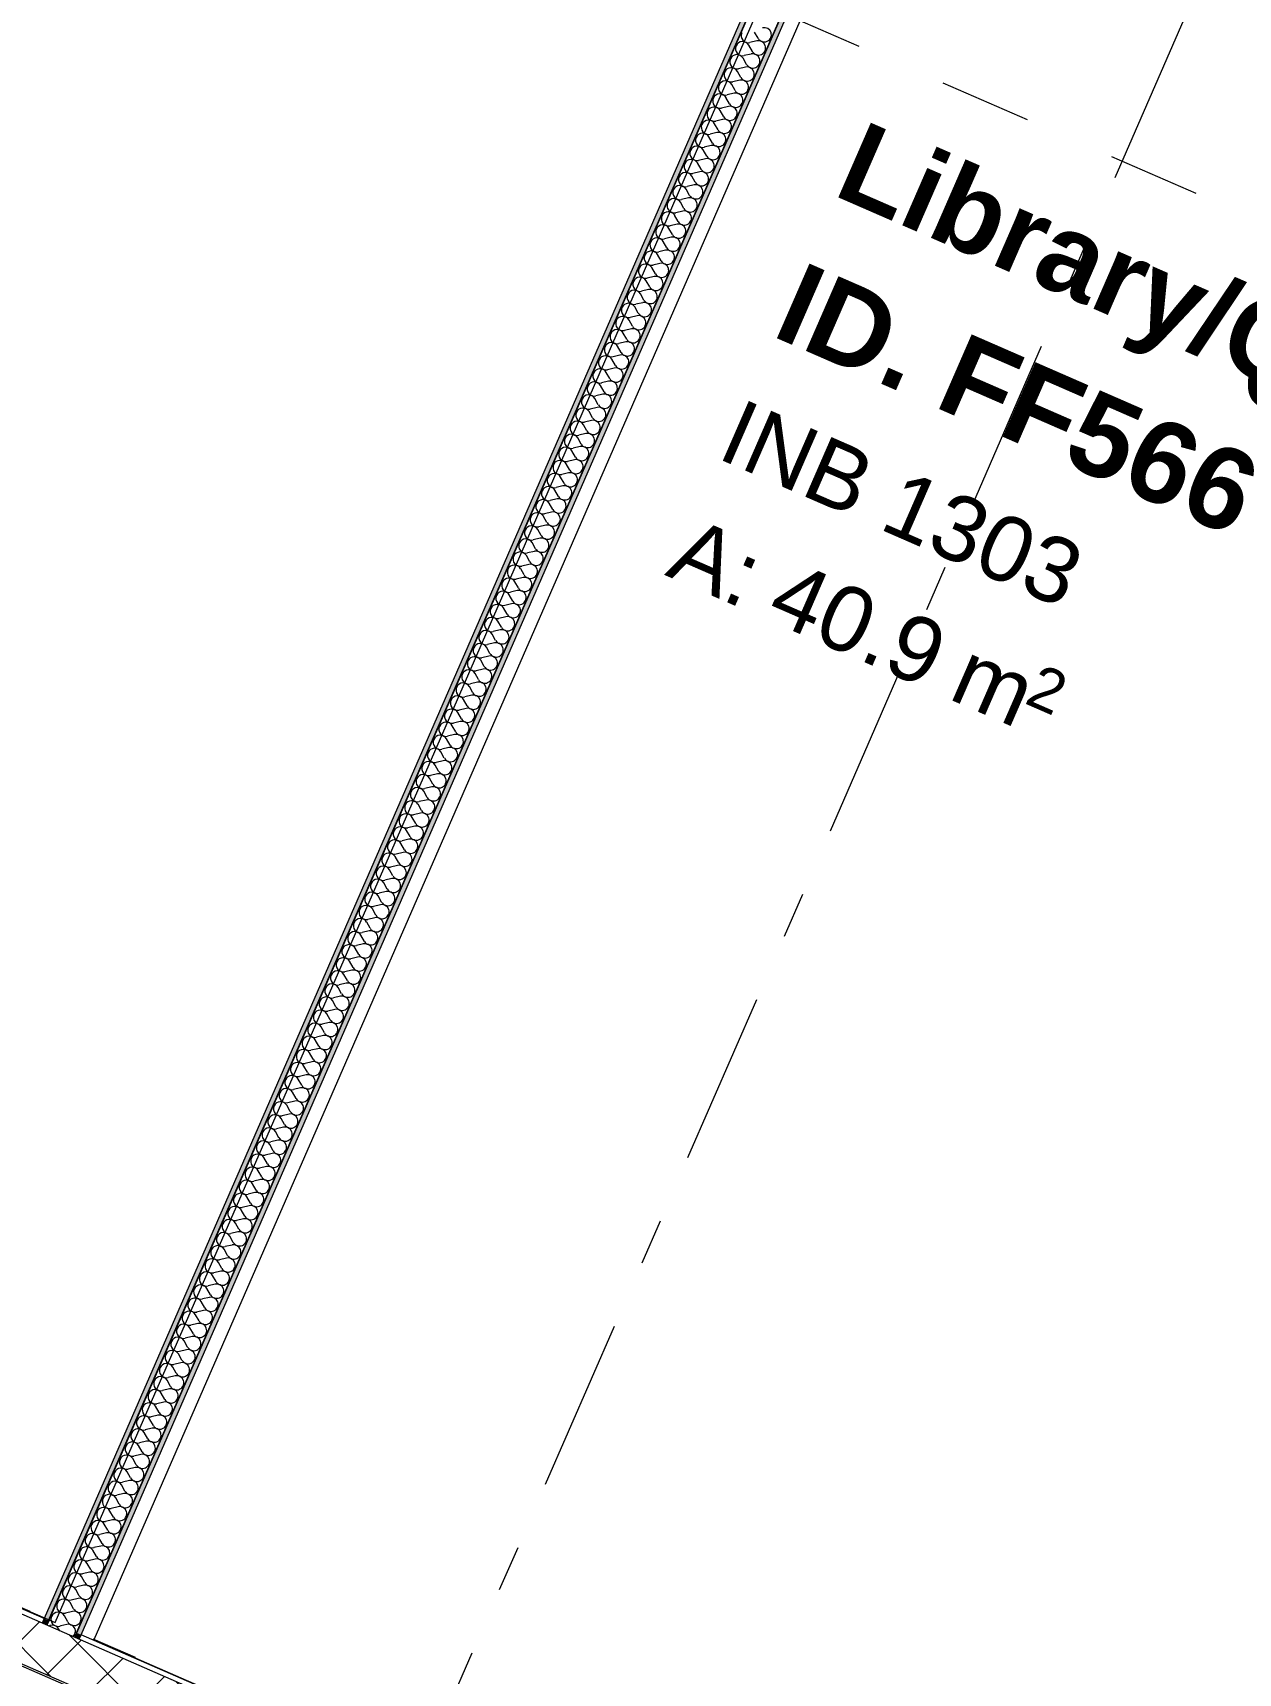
# Model space of a CAD drawing. Header units: millimetres. Extents: x -50172 to 74273, y -80883 to 11206.
# Drawn here: x 46 to 3746, y -48443 to -43410 of the extents above; entities that cross this region are included whole.
import ezdxf
from ezdxf.enums import TextEntityAlignment as Align

# ---------------------------------------------------------------- set-up
doc = ezdxf.new("R2010")
doc.units = ezdxf.units.MM
doc.header["$MEASUREMENT"] = 0
doc.linetypes.add('Dashed', pattern=[564.444447, 282.222223, -282.222223])
doc.linetypes.add('Double Dashed', pattern=[1093.611073, 529.166651, -211.666656, 141.111112, -211.666656])
for name, color, linetype in [('A-25-M_Wall_Int', 7, 'Continuous'), ('A-95-MC_Marker_Section_P2.Marker', 7, 'Continuous'), ('New_A-15-MG_Structural_Grid_Phase_2', 7, 'Continuous'), ('New_A-25-M_Wall_Int', 7, 'Continuous'), ('New_A-35-M_FFE-Zone', 7, 'Continuous')]:
    doc.layers.add(name, color=color, linetype=linetype)
for name, color, linetype, lineweight in [('A-25-M_Wall_Int_Pen_No__1', 7, 'Continuous', 13), ('A-95-MC_Marker_Section_P2.Marker_Pen_No__1', 7, 'Continuous', 13), ('New_A-25-M_Wall_Int_Pen_No__1', 7, 'Continuous', 13), ('New_ArchiCAD Zone Stamps_Pen_No__9', 7, 'Continuous', 13)]:
    doc.layers.add(name, color=color, linetype=linetype, lineweight=lineweight)
for name, color, linetype, lineweight, true_color in [('A-25-M_Wall_Int_Pen_No__107', 7, 'Continuous', 15, 0xa6a6a6), ('New_A-15-MG_Structural_Grid_Phase_2_Pen_No__222', 7, 'Continuous', 13, 0x65af33), ('New_A-25-M_Wall_Int_Pen_No__107', 7, 'Continuous', 15, 0xa6a6a6), ('New_A-35-M_FFE-Zone_Pen_No__74', 7, 'Continuous', 20, 0x606060)]:
    doc.layers.add(name, color=color, linetype=linetype, lineweight=lineweight, true_color=true_color)
doc.styles.add('GENERATED_STYLE_1', font='')
doc.styles.add('GENERATED_STYLE_3', font='')
doc.styles.add('GENERATED_STYLE_4', font='')
doc.styles.get('GENERATED_STYLE_1').set_extended_font_data('Arial', bold=True)
doc.styles.get('GENERATED_STYLE_3').set_extended_font_data('Arial')
doc.styles.get('GENERATED_STYLE_4').set_extended_font_data('Swis721 BT')
pattern_1 = [(156.4404, (0, 0), (69.2305, 158.76755), [0, -100]), (156.4404, (-80.45, -59.4), (69.2305, 158.76755), [0, -100])]

# ---------------------------------------------------------------- blocks, each defined once
blk = doc.blocks.new('Library_Quiet Study_INB 1303_4_1', base_point=(5012.1, -44459.7))
at = {"layer": 'New_A-35-M_FFE-Zone_Pen_No__74', "linetype": 'Continuous'}
for p, q in [((4511.6, -38533.2), (233.5, -48340.2)), ((233.5, -48340.2), (3746, -49872.4))]:
    blk.add_line(p, q, dxfattribs=at)
at = {"layer": 'New_ArchiCAD Zone Stamps_Pen_No__9'}
for tag, height, style, p in [('ROOM_NAME', 250, 'GENERATED_STYLE_1', (2597.1, -43676.2)), ('zoneNameLine2', 250, 'GENERATED_STYLE_1', (2408.7, -44108.4)), ('ROOM_NUMBER', 200, 'GENERATED_STYLE_3', (2220.3, -44529.1)), ('measuredAreaCode', 200, 'GENERATED_STYLE_3', (2063.3, -44889.2)), ('ROOM_WALLS_PRM', 200, 'GENERATED_STYLE_3', (2370.7, -45023.2)), ('DUMMY_649', 200, 'GENERATED_STYLE_3', (2860, -45236.6)), ('DUMMY_650', 133.3, 'GENERATED_STYLE_3', (3139.3, -45343.1))]:
    blk.add_attdef(tag, text='', height=height, rotation=336.4404, dxfattribs=dict(at, style=style)).set_placement(p, align=Align.TOP_LEFT)
blk = doc.blocks.new('Computer Lab F_INB 1302_5_1', base_point=(-6455.1, -40925.5))
at = {"layer": 'New_A-35-M_FFE-Zone_Pen_No__74', "linetype": 'Continuous'}
for p, q in [((114.7, -48287.8), (4390.7, -38481.6)), ((-4237.3, -46390.2), (114.7, -48287.8))]:
    blk.add_line(p, q, dxfattribs=at)
at = {"layer": 'New_ArchiCAD Zone Stamps_Pen_No__9'}
for tag, height, style, p in [('ROOM_NAME', 250, 'GENERATED_STYLE_1', (-7200.5, -39404)), ('zoneNameLine2', 250, 'GENERATED_STYLE_1', (-7388.9, -39836.1)), ('ROOM_NUMBER', 200, 'GENERATED_STYLE_3', (-7577.3, -40256.8)), ('measuredAreaCode', 200, 'GENERATED_STYLE_3', (-7734.4, -40616.9)), ('DUMMY_649', 200, 'GENERATED_STYLE_3', (-7427, -40751)), ('DUMMY_650', 200, 'GENERATED_STYLE_3', (-6797.8, -41025.3)), ('DUMMY_651', 133.3, 'GENERATED_STYLE_3', (-6518.5, -41131.9))]:
    blk.add_attdef(tag, text='', height=height, rotation=336.4404, dxfattribs=dict(at, style=style)).set_placement(p, align=Align.TOP_LEFT)
blk = doc.blocks.new('General Store 04_INB_15_1', base_point=(-1039, -50020.6))
at = {"layer": 'New_A-35-M_FFE-Zone_Pen_No__74', "linetype": 'Continuous'}
blk.add_line((1038.8, -48868.8), (-4617, -46402.6), dxfattribs=at)
at = {"layer": 'New_ArchiCAD Zone Stamps_Pen_No__9'}
for tag, height, style, p in [('ROOM_NAME', 250, 'GENERATED_STYLE_1', (-1828.7, -48479.8)), ('zoneNameLine2', 250, 'GENERATED_STYLE_1', (-2017.1, -48912)), ('ROOM_NUMBER', 200, 'GENERATED_STYLE_3', (-2205.6, -49332.7)), ('measuredAreaCode', 200, 'GENERATED_STYLE_3', (-2362.6, -49692.8)), ('DUMMY_649', 200, 'GENERATED_STYLE_3', (-2055.2, -49826.8)), ('DUMMY_650', 200, 'GENERATED_STYLE_3', (-1565.8, -50040.2)), ('DUMMY_651', 133.3, 'GENERATED_STYLE_3', (-1286.5, -50146.8))]:
    blk.add_attdef(tag, text='', height=height, rotation=336.4404, dxfattribs=dict(at, style=style)).set_placement(p, align=Align.TOP_LEFT)
blk = doc.blocks.new('*X291')
at = {"layer": 'New_A-25-M_Wall_Int_Pen_No__107', "linetype": 'Continuous'}
for p, q in [((2268.7, -43434.5), (2247.4, -43439.6)), ((2272.2, -43426.5), (2261.4, -43407.5)), ((2251.2, -43474.7), (2229.9, -43479.7)), ((2254.7, -43466.7), (2243.9, -43447.6)), ((2219.7, -43547), (2208.9, -43527.9)), ((2233.7, -43514.9), (2212.4, -43519.9)), ((2237.2, -43506.8), (2226.4, -43487.8)), ((2202.2, -43587.1), (2191.4, -43568.1)), ((2216.2, -43555), (2194.9, -43560.1)), ((2181.1, -43635.3), (2159.8, -43640.4)), ((2184.7, -43627.3), (2173.8, -43608.2)), ((2198.7, -43595.2), (2177.3, -43600.2)), ((2149.6, -43707.6), (2138.8, -43688.6)), ((2163.6, -43675.5), (2142.3, -43680.5)), ((2167.1, -43667.5), (2156.3, -43648.4)), ((2132.1, -43747.8), (2121.3, -43728.7)), ((2146.1, -43715.6), (2124.8, -43720.7)), ((2114.6, -43787.9), (2103.8, -43768.9)), ((2128.6, -43755.8), (2107.3, -43760.8)), ((2093.6, -43836.1), (2072.3, -43841.2)), ((2097.1, -43828.1), (2086.3, -43809)), ((2111.1, -43796), (2089.8, -43801)), ((2062.1, -43908.4), (2051.3, -43889.3)), ((2076.1, -43876.3), (2054.8, -43881.3)), ((2079.6, -43868.2), (2068.8, -43849.2)), ((2044.6, -43948.6), (2033.8, -43929.5)), ((2058.6, -43916.4), (2037.3, -43921.5)), ((2027.1, -43988.7), (2016.2, -43969.7)), ((2041.1, -43956.6), (2019.7, -43961.6)), ((2006, -44036.9), (1984.7, -44041.9)), ((2009.5, -44028.9), (1998.7, -44009.8)), ((2023.6, -43996.7), (2002.2, -44001.8)), ((1974.5, -44109.2), (1963.7, -44090.1)), ((1988.5, -44077.1), (1967.2, -44082.1)), ((1992, -44069), (1981.2, -44050)), ((1957, -44149.3), (1946.2, -44130.3)), ((1971, -44117.2), (1949.7, -44122.3)), ((1939.5, -44189.5), (1928.7, -44170.4)), ((1953.5, -44157.4), (1932.2, -44162.4)), ((1918.5, -44237.7), (1897.2, -44242.7)), ((1922, -44229.7), (1911.2, -44210.6)), ((1936, -44197.5), (1914.7, -44202.6)), ((1887, -44310), (1876.2, -44290.9)), ((1901, -44277.8), (1879.7, -44282.9)), ((1904.5, -44269.8), (1893.7, -44250.8)), ((1869.5, -44350.1), (1858.6, -44331.1)), ((1883.5, -44318), (1862.1, -44323)), ((1851.9, -44390.3), (1841.1, -44371.2)), ((1866, -44358.2), (1844.6, -44363.2)), ((1830.9, -44438.5), (1809.6, -44443.5)), ((1834.4, -44430.4), (1823.6, -44411.4)), ((1848.4, -44398.3), (1827.1, -44403.4)), ((1799.4, -44510.8), (1788.6, -44491.7)), ((1813.4, -44478.6), (1792.1, -44483.7)), ((1816.9, -44470.6), (1806.1, -44451.6)), ((1781.9, -44550.9), (1771.1, -44531.9)), ((1795.9, -44518.8), (1774.6, -44523.8)), ((1764.4, -44591.1), (1753.6, -44572)), ((1778.4, -44559), (1757.1, -44564)), ((1743.4, -44639.3), (1722.1, -44644.3)), ((1746.9, -44631.2), (1736.1, -44612.2)), ((1760.9, -44599.1), (1739.6, -44604.2)), ((1711.9, -44711.6), (1701, -44692.5)), ((1725.9, -44679.4), (1704.6, -44684.5)), ((1729.4, -44671.4), (1718.6, -44652.3)), ((1694.3, -44751.7), (1683.5, -44732.7)), ((1708.4, -44719.6), (1687, -44724.6)), ((1676.8, -44791.9), (1666, -44772.8)), ((1690.8, -44759.7), (1669.5, -44764.8)), ((1655.8, -44840.1), (1634.5, -44845.1)), ((1659.3, -44832), (1648.5, -44813)), ((1673.3, -44799.9), (1652, -44804.9)), ((1624.3, -44912.3), (1613.5, -44893.3)), ((1638.3, -44880.2), (1617, -44885.3)), ((1641.8, -44872.2), (1631, -44853.1)), ((1606.8, -44952.5), (1596, -44933.4)), ((1620.8, -44920.4), (1599.5, -44925.4)), ((1589.3, -44992.7), (1578.5, -44973.6)), ((1603.3, -44960.5), (1582, -44965.6)), ((1568.3, -45040.8), (1547, -45045.9)), ((1571.8, -45032.8), (1561, -45013.8)), ((1585.8, -45000.7), (1564.5, -45005.7)), ((1536.8, -45113.1), (1525.9, -45094.1)), ((1550.8, -45081), (1529.4, -45086)), ((1554.3, -45073), (1543.5, -45053.9)), ((1519.2, -45153.3), (1508.4, -45134.2)), ((1533.2, -45121.2), (1511.9, -45126.2)), ((1501.7, -45193.4), (1490.9, -45174.4)), ((1515.7, -45161.3), (1494.4, -45166.4)), ((1480.7, -45241.6), (1459.4, -45246.7)), ((1484.2, -45233.6), (1473.4, -45214.6)), ((1498.2, -45201.5), (1476.9, -45206.5)), ((1449.2, -45313.9), (1438.4, -45294.9)), ((1463.2, -45281.8), (1441.9, -45286.8)), ((1466.7, -45273.8), (1455.9, -45254.7)), ((1431.7, -45354.1), (1420.9, -45335)), ((1445.7, -45322), (1424.4, -45327)), ((1414.2, -45394.2), (1403.4, -45375.2)), ((1428.2, -45362.1), (1406.9, -45367.2)), ((1393.2, -45442.4), (1371.8, -45447.5)), ((1396.7, -45434.4), (1385.9, -45415.3)), ((1410.7, -45402.3), (1389.4, -45407.3)), ((1361.6, -45514.7), (1350.8, -45495.7)), ((1375.7, -45482.6), (1354.3, -45487.6)), ((1379.2, -45474.6), (1368.3, -45455.5)), ((1344.1, -45554.9), (1333.3, -45535.8)), ((1358.1, -45522.7), (1336.8, -45527.8)), ((1326.6, -45595), (1315.8, -45576)), ((1340.6, -45562.9), (1319.3, -45567.9)), ((1305.6, -45643.2), (1284.3, -45648.3)), ((1309.1, -45635.2), (1298.3, -45616.1)), ((1323.1, -45603.1), (1301.8, -45608.1)), ((1274.1, -45715.5), (1263.3, -45696.4)), ((1288.1, -45683.4), (1266.8, -45688.4)), ((1291.6, -45675.3), (1280.8, -45656.3)), ((1256.6, -45755.7), (1245.8, -45736.6)), ((1270.6, -45723.5), (1249.3, -45728.6)), ((1239.1, -45795.8), (1228.3, -45776.8)), ((1253.1, -45763.7), (1231.8, -45768.7)), ((1218.1, -45844), (1196.7, -45849)), ((1221.6, -45836), (1210.7, -45816.9)), ((1235.6, -45803.8), (1214.2, -45808.9)), ((1186.5, -45916.3), (1175.7, -45897.2)), ((1200.5, -45884.2), (1179.2, -45889.2)), ((1204, -45876.1), (1193.2, -45857.1)), ((1169, -45956.4), (1158.2, -45937.4)), ((1183, -45924.3), (1161.7, -45929.4)), ((1151.5, -45996.6), (1140.7, -45977.5)), ((1165.5, -45964.5), (1144.2, -45969.5)), ((1130.5, -46044.8), (1109.2, -46049.8)), ((1134, -46036.8), (1123.2, -46017.7)), ((1148, -46004.6), (1126.7, -46009.7)), ((1099, -46117.1), (1088.2, -46098)), ((1113, -46084.9), (1091.7, -46090)), ((1116.5, -46076.9), (1105.7, -46057.9)), ((1081.5, -46157.2), (1070.7, -46138.2)), ((1095.5, -46125.1), (1074.2, -46130.1)), ((1064, -46197.4), (1053.2, -46178.3)), ((1078, -46165.3), (1056.7, -46170.3)), ((1042.9, -46245.6), (1021.6, -46250.6)), ((1046.4, -46237.5), (1035.6, -46218.5)), ((1060.5, -46205.4), (1039.1, -46210.5)), ((1011.4, -46317.9), (1000.6, -46298.8)), ((1025.4, -46285.7), (1004.1, -46290.8)), ((1028.9, -46277.7), (1018.1, -46258.7)), ((993.9, -46358), (983.1, -46339)), ((1007.9, -46325.9), (986.6, -46330.9)), ((972.9, -46406.2), (951.6, -46411.3)), ((976.4, -46398.2), (965.6, -46379.1)), ((990.4, -46366.1), (969.1, -46371.1)), ((955.4, -46446.4), (934.1, -46451.4)), ((958.9, -46438.3), (948.1, -46419.3)), ((923.9, -46518.7), (913.1, -46499.6)), ((937.9, -46486.5), (916.6, -46491.6)), ((941.4, -46478.5), (930.6, -46459.4)), ((906.4, -46558.8), (895.6, -46539.8)), ((920.4, -46526.7), (899.1, -46531.7)), ((885.4, -46607), (864, -46612)), ((888.9, -46599), (878, -46579.9)), ((902.9, -46566.8), (881.5, -46571.9)), ((867.8, -46647.2), (846.5, -46652.2)), ((871.3, -46639.1), (860.5, -46620.1)), ((836.3, -46719.4), (825.5, -46700.4)), ((850.3, -46687.3), (829, -46692.4)), ((853.8, -46679.3), (843, -46660.2)), ((818.8, -46759.6), (808, -46740.5)), ((832.8, -46727.5), (811.5, -46732.5)), ((797.8, -46807.8), (776.5, -46812.8)), ((801.3, -46799.8), (790.5, -46780.7)), ((815.3, -46767.6), (794, -46772.7)), ((780.3, -46847.9), (759, -46853)), ((783.8, -46839.9), (773, -46820.9)), ((748.8, -46920.2), (738, -46901.2)), ((762.8, -46888.1), (741.5, -46893.1)), ((766.3, -46880.1), (755.5, -46861)), ((731.3, -46960.4), (720.4, -46941.3)), ((745.3, -46928.3), (723.9, -46933.3)), ((710.2, -47008.6), (688.9, -47013.6)), ((713.7, -47000.5), (702.9, -46981.5)), ((727.8, -46968.4), (706.4, -46973.5)), ((692.7, -47048.7), (671.4, -47053.8)), ((696.2, -47040.7), (685.4, -47021.7)), ((661.2, -47121), (650.4, -47102)), ((675.2, -47088.9), (653.9, -47093.9)), ((678.7, -47080.9), (667.9, -47061.8)), ((643.7, -47161.2), (632.9, -47142.1)), ((657.7, -47129.1), (636.4, -47134.1)), ((622.7, -47209.4), (601.4, -47214.4)), ((626.2, -47201.3), (615.4, -47182.3)), ((640.2, -47169.2), (618.9, -47174.3)), ((605.2, -47249.5), (583.9, -47254.6)), ((608.7, -47241.5), (597.9, -47222.4)), ((573.7, -47321.8), (562.8, -47302.8)), ((587.7, -47289.7), (566.4, -47294.7)), ((591.2, -47281.7), (580.4, -47262.6)), ((556.1, -47362), (545.3, -47342.9)), ((570.2, -47329.8), (548.8, -47334.9)), ((535.1, -47410.2), (513.8, -47415.2)), ((538.6, -47402.1), (527.8, -47383.1)), ((552.6, -47370), (531.3, -47375)), ((503.6, -47482.4), (492.8, -47463.4)), ((517.6, -47450.3), (496.3, -47455.4)), ((521.1, -47442.3), (510.3, -47423.2)), ((486.1, -47522.6), (475.3, -47503.5)), ((500.1, -47490.5), (478.8, -47495.5)), ((468.6, -47562.8), (457.8, -47543.7)), ((482.6, -47530.6), (461.3, -47535.7)), ((447.6, -47610.9), (426.3, -47616)), ((451.1, -47602.9), (440.3, -47583.9)), ((465.1, -47570.8), (443.8, -47575.8)), ((416.1, -47683.2), (405.3, -47664.2)), ((430.1, -47651.1), (408.8, -47656.1)), ((433.6, -47643.1), (422.8, -47624)), ((398.6, -47723.4), (387.7, -47704.3)), ((412.6, -47691.3), (391.2, -47696.3)), ((381, -47763.5), (370.2, -47744.5)), ((395, -47731.4), (373.7, -47736.5)), ((360, -47811.7), (338.7, -47816.8)), ((363.5, -47803.7), (352.7, -47784.6)), ((377.5, -47771.6), (356.2, -47776.6)), ((328.5, -47884), (317.7, -47865)), ((342.5, -47851.9), (321.2, -47856.9)), ((346, -47843.9), (335.2, -47824.8)), ((311, -47924.2), (300.2, -47905.1)), ((325, -47892), (303.7, -47897.1)), ((293.5, -47964.3), (282.7, -47945.3)), ((307.5, -47932.2), (286.2, -47937.2)), ((272.5, -48012.5), (251.2, -48017.6)), ((276, -48004.5), (265.2, -47985.4)), ((290, -47972.4), (268.7, -47977.4)), ((241, -48084.8), (230.1, -48065.8)), ((255, -48052.7), (233.6, -48057.7)), ((258.5, -48044.6), (247.7, -48025.6)), ((223.4, -48125), (212.6, -48105.9)), ((237.5, -48092.8), (216.1, -48097.9)), ((205.9, -48165.1), (195.1, -48146.1)), ((219.9, -48133), (198.6, -48138)), ((184.9, -48213.3), (163.6, -48218.4)), ((188.4, -48205.3), (177.6, -48186.2)), ((202.4, -48173.2), (181.1, -48178.2)), ((153.4, -48285.6), (142.6, -48266.5)), ((167.4, -48253.5), (146.1, -48258.5)), ((170.9, -48245.4), (160.1, -48226.4)), ((149.9, -48293.6), (131.8, -48297.9))]:
    blk.add_line(p, q, dxfattribs=at)
for centre, start, end in [((2224.8, -43458.4), 29.5705, 156.4404), ((2242.3, -43418.3), 156.4404, 283.3103), ((2273.7, -43455.9), 209.5705, 103.3103), ((2291.3, -43415.7), 209.5705, 103.3103), ((2207.3, -43498.6), 29.5705, 156.4404), ((2224.8, -43458.4), 156.4404, 283.3103), ((2256.2, -43496), 209.5705, 103.3103), ((2189.8, -43538.7), 156.4404, 283.3103), ((2189.8, -43538.7), 29.5705, 156.4404), ((2207.3, -43498.6), 156.4404, 283.3103), ((2238.7, -43536.2), 209.5705, 103.3103), ((2172.3, -43578.9), 156.4404, 283.3103), ((2172.3, -43578.9), 29.5705, 156.4404), ((2221.2, -43576.3), 209.5705, 103.3103), ((2137.3, -43659.2), 29.5705, 156.4404), ((2154.8, -43619.1), 156.4404, 283.3103), ((2154.8, -43619.1), 29.5705, 156.4404), ((2186.2, -43656.6), 209.5705, 103.3103), ((2203.7, -43616.5), 209.5705, 103.3103), ((2119.8, -43699.4), 29.5705, 156.4404), ((2137.3, -43659.2), 156.4404, 283.3103), ((2168.7, -43696.8), 209.5705, 103.3103), ((2102.3, -43739.5), 156.4404, 283.3103), ((2102.3, -43739.5), 29.5705, 156.4404), ((2119.8, -43699.4), 156.4404, 283.3103), ((2151.2, -43737), 209.5705, 103.3103), ((2084.7, -43779.7), 156.4404, 283.3103), ((2084.7, -43779.7), 29.5705, 156.4404), ((2133.7, -43777.1), 209.5705, 103.3103), ((2049.7, -43860), 29.5705, 156.4404), ((2067.2, -43819.8), 156.4404, 283.3103), ((2067.2, -43819.8), 29.5705, 156.4404), ((2098.6, -43857.4), 209.5705, 103.3103), ((2116.1, -43817.3), 209.5705, 103.3103), ((2032.2, -43900.2), 29.5705, 156.4404), ((2049.7, -43860), 156.4404, 283.3103), ((2081.1, -43897.6), 209.5705, 103.3103), ((2014.7, -43940.3), 156.4404, 283.3103), ((2014.7, -43940.3), 29.5705, 156.4404), ((2032.2, -43900.2), 156.4404, 283.3103), ((2063.6, -43937.7), 209.5705, 103.3103), ((1997.2, -43980.5), 156.4404, 283.3103), ((1997.2, -43980.5), 29.5705, 156.4404), ((2046.1, -43977.9), 209.5705, 103.3103), ((1962.2, -44060.8), 29.5705, 156.4404), ((1979.7, -44020.6), 156.4404, 283.3103), ((1979.7, -44020.6), 29.5705, 156.4404), ((2011.1, -44058.2), 209.5705, 103.3103), ((2028.6, -44018.1), 209.5705, 103.3103), ((1944.7, -44100.9), 29.5705, 156.4404), ((1962.2, -44060.8), 156.4404, 283.3103), ((1993.6, -44098.4), 209.5705, 103.3103), ((1927.1, -44141.1), 156.4404, 283.3103), ((1927.1, -44141.1), 29.5705, 156.4404), ((1944.7, -44100.9), 156.4404, 283.3103), ((1976.1, -44138.5), 209.5705, 103.3103), ((1909.6, -44181.3), 156.4404, 283.3103), ((1909.6, -44181.3), 29.5705, 156.4404), ((1958.6, -44178.7), 209.5705, 103.3103), ((1874.6, -44261.6), 29.5705, 156.4404), ((1892.1, -44221.4), 156.4404, 283.3103), ((1892.1, -44221.4), 29.5705, 156.4404), ((1923.5, -44259), 209.5705, 103.3103), ((1941, -44218.8), 209.5705, 103.3103), ((1857.1, -44301.7), 29.5705, 156.4404), ((1874.6, -44261.6), 156.4404, 283.3103), ((1906, -44299.2), 209.5705, 103.3103), ((1839.6, -44341.9), 156.4404, 283.3103), ((1839.6, -44341.9), 29.5705, 156.4404), ((1857.1, -44301.7), 156.4404, 283.3103), ((1888.5, -44339.3), 209.5705, 103.3103), ((1822.1, -44382), 156.4404, 283.3103), ((1822.1, -44382), 29.5705, 156.4404), ((1871, -44379.5), 209.5705, 103.3103), ((1787.1, -44462.4), 29.5705, 156.4404), ((1804.6, -44422.2), 156.4404, 283.3103), ((1804.6, -44422.2), 29.5705, 156.4404), ((1836, -44459.8), 209.5705, 103.3103), ((1853.5, -44419.6), 209.5705, 103.3103), ((1769.6, -44502.5), 156.4404, 283.3103), ((1769.6, -44502.5), 29.5705, 156.4404), ((1787.1, -44462.4), 156.4404, 283.3103), ((1818.5, -44500), 209.5705, 103.3103), ((1752, -44542.7), 156.4404, 283.3103), ((1752, -44542.7), 29.5705, 156.4404), ((1801, -44540.1), 209.5705, 103.3103), ((1734.5, -44582.8), 156.4404, 283.3103), ((1734.5, -44582.8), 29.5705, 156.4404), ((1783.4, -44580.3), 209.5705, 103.3103), ((1699.5, -44663.2), 29.5705, 156.4404), ((1717, -44623), 156.4404, 283.3103), ((1717, -44623), 29.5705, 156.4404), ((1748.4, -44660.6), 209.5705, 103.3103), ((1765.9, -44620.4), 209.5705, 103.3103), ((1682, -44703.3), 156.4404, 283.3103), ((1682, -44703.3), 29.5705, 156.4404), ((1699.5, -44663.2), 156.4404, 283.3103), ((1730.9, -44700.7), 209.5705, 103.3103), ((1664.5, -44743.5), 156.4404, 283.3103), ((1664.5, -44743.5), 29.5705, 156.4404), ((1713.4, -44740.9), 209.5705, 103.3103), ((1647, -44783.6), 156.4404, 283.3103), ((1647, -44783.6), 29.5705, 156.4404), ((1695.9, -44781.1), 209.5705, 103.3103), ((1612, -44863.9), 29.5705, 156.4404), ((1629.5, -44823.8), 156.4404, 283.3103), ((1629.5, -44823.8), 29.5705, 156.4404), ((1660.9, -44861.4), 209.5705, 103.3103), ((1678.4, -44821.2), 209.5705, 103.3103), ((1594.4, -44904.1), 156.4404, 283.3103), ((1594.4, -44904.1), 29.5705, 156.4404), ((1612, -44863.9), 156.4404, 283.3103), ((1643.4, -44901.5), 209.5705, 103.3103), ((1576.9, -44944.3), 156.4404, 283.3103), ((1576.9, -44944.3), 29.5705, 156.4404), ((1625.8, -44941.7), 209.5705, 103.3103), ((1559.4, -44984.4), 156.4404, 283.3103), ((1559.4, -44984.4), 29.5705, 156.4404), ((1608.3, -44981.8), 209.5705, 103.3103), ((1524.4, -45064.7), 29.5705, 156.4404), ((1541.9, -45024.6), 156.4404, 283.3103), ((1541.9, -45024.6), 29.5705, 156.4404), ((1573.3, -45062.2), 209.5705, 103.3103), ((1590.8, -45022), 209.5705, 103.3103), ((1506.9, -45104.9), 156.4404, 283.3103), ((1506.9, -45104.9), 29.5705, 156.4404), ((1524.4, -45064.7), 156.4404, 283.3103), ((1555.8, -45102.3), 209.5705, 103.3103), ((1489.4, -45145), 156.4404, 283.3103), ((1489.4, -45145), 29.5705, 156.4404), ((1538.3, -45142.5), 209.5705, 103.3103), ((1471.9, -45185.2), 156.4404, 283.3103), ((1471.9, -45185.2), 29.5705, 156.4404), ((1520.8, -45182.6), 209.5705, 103.3103), ((1436.8, -45265.5), 29.5705, 156.4404), ((1454.4, -45225.4), 156.4404, 283.3103), ((1454.4, -45225.4), 29.5705, 156.4404), ((1485.8, -45263), 209.5705, 103.3103), ((1503.3, -45222.8), 209.5705, 103.3103), ((1419.3, -45305.7), 156.4404, 283.3103), ((1419.3, -45305.7), 29.5705, 156.4404), ((1436.8, -45265.5), 156.4404, 283.3103), ((1468.2, -45303.1), 209.5705, 103.3103), ((1401.8, -45345.8), 156.4404, 283.3103), ((1401.8, -45345.8), 29.5705, 156.4404), ((1450.7, -45343.3), 209.5705, 103.3103), ((1384.3, -45386), 156.4404, 283.3103), ((1384.3, -45386), 29.5705, 156.4404), ((1433.2, -45383.4), 209.5705, 103.3103), ((1349.3, -45466.3), 29.5705, 156.4404), ((1366.8, -45426.2), 156.4404, 283.3103), ((1366.8, -45426.2), 29.5705, 156.4404), ((1398.2, -45463.7), 209.5705, 103.3103), ((1415.7, -45423.6), 209.5705, 103.3103), ((1331.8, -45506.5), 156.4404, 283.3103), ((1331.8, -45506.5), 29.5705, 156.4404), ((1349.3, -45466.3), 156.4404, 283.3103), ((1380.7, -45503.9), 209.5705, 103.3103), ((1314.3, -45546.6), 156.4404, 283.3103), ((1314.3, -45546.6), 29.5705, 156.4404), ((1363.2, -45544.1), 209.5705, 103.3103), ((1296.8, -45586.8), 156.4404, 283.3103), ((1296.8, -45586.8), 29.5705, 156.4404), ((1345.7, -45584.2), 209.5705, 103.3103), ((1261.7, -45667.1), 29.5705, 156.4404), ((1279.2, -45626.9), 156.4404, 283.3103), ((1279.2, -45626.9), 29.5705, 156.4404), ((1310.7, -45664.5), 209.5705, 103.3103), ((1328.2, -45624.4), 209.5705, 103.3103), ((1244.2, -45707.3), 156.4404, 283.3103), ((1244.2, -45707.3), 29.5705, 156.4404), ((1261.7, -45667.1), 156.4404, 283.3103), ((1293.1, -45704.7), 209.5705, 103.3103), ((1226.7, -45747.4), 156.4404, 283.3103), ((1226.7, -45747.4), 29.5705, 156.4404), ((1275.6, -45744.8), 209.5705, 103.3103), ((1209.2, -45787.6), 156.4404, 283.3103), ((1209.2, -45787.6), 29.5705, 156.4404), ((1258.1, -45785), 209.5705, 103.3103), ((1174.2, -45867.9), 29.5705, 156.4404), ((1191.7, -45827.7), 156.4404, 283.3103), ((1191.7, -45827.7), 29.5705, 156.4404), ((1223.1, -45865.3), 209.5705, 103.3103), ((1240.6, -45825.2), 209.5705, 103.3103), ((1156.7, -45908), 156.4404, 283.3103), ((1156.7, -45908), 29.5705, 156.4404), ((1174.2, -45867.9), 156.4404, 283.3103), ((1205.6, -45905.5), 209.5705, 103.3103), ((1139.2, -45948.2), 156.4404, 283.3103), ((1139.2, -45948.2), 29.5705, 156.4404), ((1188.1, -45945.6), 209.5705, 103.3103), ((1121.7, -45988.4), 156.4404, 283.3103), ((1121.7, -45988.4), 29.5705, 156.4404), ((1170.6, -45985.8), 209.5705, 103.3103), ((1086.6, -46068.7), 29.5705, 156.4404), ((1104.1, -46028.5), 156.4404, 283.3103), ((1104.1, -46028.5), 29.5705, 156.4404), ((1135.5, -46066.1), 209.5705, 103.3103), ((1153.1, -46025.9), 209.5705, 103.3103), ((1069.1, -46108.8), 156.4404, 283.3103), ((1069.1, -46108.8), 29.5705, 156.4404), ((1086.6, -46068.7), 156.4404, 283.3103), ((1118, -46106.3), 209.5705, 103.3103), ((1051.6, -46149), 156.4404, 283.3103), ((1051.6, -46149), 29.5705, 156.4404), ((1100.5, -46146.4), 209.5705, 103.3103), ((1034.1, -46189.1), 156.4404, 283.3103), ((1034.1, -46189.1), 29.5705, 156.4404), ((1065.5, -46226.7), 209.5705, 103.3103), ((1083, -46186.6), 209.5705, 103.3103), ((999.1, -46269.5), 29.5705, 156.4404), ((1016.6, -46229.3), 156.4404, 283.3103), ((1016.6, -46229.3), 29.5705, 156.4404), ((1048, -46266.9), 209.5705, 103.3103), ((981.6, -46309.6), 156.4404, 283.3103), ((981.6, -46309.6), 29.5705, 156.4404), ((999.1, -46269.5), 156.4404, 283.3103), ((1030.5, -46307.1), 209.5705, 103.3103), ((964.1, -46349.8), 156.4404, 283.3103), ((964.1, -46349.8), 29.5705, 156.4404), ((1013, -46347.2), 209.5705, 103.3103), ((946.5, -46389.9), 156.4404, 283.3103), ((946.5, -46389.9), 29.5705, 156.4404), ((977.9, -46427.5), 209.5705, 103.3103), ((995.5, -46387.4), 209.5705, 103.3103), ((911.5, -46470.3), 29.5705, 156.4404), ((929, -46430.1), 156.4404, 283.3103), ((929, -46430.1), 29.5705, 156.4404), ((960.4, -46467.7), 209.5705, 103.3103), ((894, -46510.4), 156.4404, 283.3103), ((894, -46510.4), 29.5705, 156.4404), ((911.5, -46470.3), 156.4404, 283.3103), ((942.9, -46507.8), 209.5705, 103.3103), ((876.5, -46550.6), 156.4404, 283.3103), ((876.5, -46550.6), 29.5705, 156.4404), ((925.4, -46548), 209.5705, 103.3103), ((859, -46590.7), 156.4404, 283.3103), ((859, -46590.7), 29.5705, 156.4404), ((890.4, -46628.3), 209.5705, 103.3103), ((907.9, -46588.2), 209.5705, 103.3103), ((824, -46671), 29.5705, 156.4404), ((841.5, -46630.9), 156.4404, 283.3103), ((841.5, -46630.9), 29.5705, 156.4404), ((872.9, -46668.5), 209.5705, 103.3103), ((806.5, -46711.2), 156.4404, 283.3103), ((806.5, -46711.2), 29.5705, 156.4404), ((824, -46671), 156.4404, 283.3103), ((855.4, -46708.6), 209.5705, 103.3103), ((788.9, -46751.4), 156.4404, 283.3103), ((788.9, -46751.4), 29.5705, 156.4404), ((837.9, -46748.8), 209.5705, 103.3103), ((771.4, -46791.5), 156.4404, 283.3103), ((771.4, -46791.5), 29.5705, 156.4404), ((802.8, -46829.1), 209.5705, 103.3103), ((820.4, -46788.9), 209.5705, 103.3103), ((736.4, -46871.8), 29.5705, 156.4404), ((753.9, -46831.7), 156.4404, 283.3103), ((753.9, -46831.7), 29.5705, 156.4404), ((785.3, -46869.3), 209.5705, 103.3103), ((718.9, -46912), 156.4404, 283.3103), ((718.9, -46912), 29.5705, 156.4404), ((736.4, -46871.8), 156.4404, 283.3103), ((767.8, -46909.4), 209.5705, 103.3103), ((701.4, -46952.1), 156.4404, 283.3103), ((701.4, -46952.1), 29.5705, 156.4404), ((750.3, -46949.6), 209.5705, 103.3103), ((666.4, -47032.5), 29.5705, 156.4404), ((683.9, -46992.3), 156.4404, 283.3103), ((683.9, -46992.3), 29.5705, 156.4404), ((715.3, -47029.9), 209.5705, 103.3103), ((732.8, -46989.7), 209.5705, 103.3103), ((648.9, -47072.6), 29.5705, 156.4404), ((666.4, -47032.5), 156.4404, 283.3103), ((697.8, -47070.1), 209.5705, 103.3103), ((631.4, -47112.8), 156.4404, 283.3103), ((631.4, -47112.8), 29.5705, 156.4404), ((648.9, -47072.6), 156.4404, 283.3103), ((680.3, -47110.2), 209.5705, 103.3103), ((613.8, -47152.9), 156.4404, 283.3103), ((613.8, -47152.9), 29.5705, 156.4404), ((662.8, -47150.4), 209.5705, 103.3103), ((578.8, -47233.3), 29.5705, 156.4404), ((596.3, -47193.1), 156.4404, 283.3103), ((596.3, -47193.1), 29.5705, 156.4404), ((627.7, -47230.7), 209.5705, 103.3103), ((645.2, -47190.5), 209.5705, 103.3103), ((561.3, -47273.4), 29.5705, 156.4404), ((578.8, -47233.3), 156.4404, 283.3103), ((610.2, -47270.8), 209.5705, 103.3103), ((543.8, -47313.6), 156.4404, 283.3103), ((543.8, -47313.6), 29.5705, 156.4404), ((561.3, -47273.4), 156.4404, 283.3103), ((592.7, -47311), 209.5705, 103.3103), ((526.3, -47353.7), 156.4404, 283.3103), ((526.3, -47353.7), 29.5705, 156.4404), ((575.2, -47351.2), 209.5705, 103.3103), ((491.3, -47434), 29.5705, 156.4404), ((508.8, -47393.9), 156.4404, 283.3103), ((508.8, -47393.9), 29.5705, 156.4404), ((540.2, -47431.5), 209.5705, 103.3103), ((557.7, -47391.3), 209.5705, 103.3103), ((473.8, -47474.2), 29.5705, 156.4404), ((491.3, -47434), 156.4404, 283.3103), ((522.7, -47471.6), 209.5705, 103.3103), ((456.2, -47514.4), 156.4404, 283.3103), ((456.2, -47514.4), 29.5705, 156.4404), ((473.8, -47474.2), 156.4404, 283.3103), ((505.2, -47511.8), 209.5705, 103.3103), ((438.7, -47554.5), 156.4404, 283.3103), ((438.7, -47554.5), 29.5705, 156.4404), ((487.6, -47551.9), 209.5705, 103.3103), ((403.7, -47634.8), 29.5705, 156.4404), ((421.2, -47594.7), 156.4404, 283.3103), ((421.2, -47594.7), 29.5705, 156.4404), ((452.6, -47632.3), 209.5705, 103.3103), ((470.1, -47592.1), 209.5705, 103.3103), ((386.2, -47675), 29.5705, 156.4404), ((403.7, -47634.8), 156.4404, 283.3103), ((435.1, -47672.4), 209.5705, 103.3103), ((368.7, -47715.1), 156.4404, 283.3103), ((368.7, -47715.1), 29.5705, 156.4404), ((386.2, -47675), 156.4404, 283.3103), ((417.6, -47712.6), 209.5705, 103.3103), ((351.2, -47755.3), 156.4404, 283.3103), ((351.2, -47755.3), 29.5705, 156.4404), ((400.1, -47752.7), 209.5705, 103.3103), ((316.2, -47835.6), 29.5705, 156.4404), ((333.7, -47795.5), 156.4404, 283.3103), ((333.7, -47795.5), 29.5705, 156.4404), ((365.1, -47833), 209.5705, 103.3103), ((382.6, -47792.9), 209.5705, 103.3103), ((298.6, -47875.8), 29.5705, 156.4404), ((316.2, -47835.6), 156.4404, 283.3103), ((347.6, -47873.2), 209.5705, 103.3103), ((281.1, -47915.9), 156.4404, 283.3103), ((281.1, -47915.9), 29.5705, 156.4404), ((298.6, -47875.8), 156.4404, 283.3103), ((330, -47913.4), 209.5705, 103.3103), ((263.6, -47956.1), 156.4404, 283.3103), ((263.6, -47956.1), 29.5705, 156.4404), ((312.5, -47953.5), 209.5705, 103.3103), ((228.6, -48036.4), 29.5705, 156.4404), ((246.1, -47996.2), 156.4404, 283.3103), ((246.1, -47996.2), 29.5705, 156.4404), ((277.5, -48033.8), 209.5705, 103.3103), ((295, -47993.7), 209.5705, 103.3103), ((211.1, -48076.6), 29.5705, 156.4404), ((228.6, -48036.4), 156.4404, 283.3103), ((260, -48074), 209.5705, 103.3103), ((193.6, -48116.7), 156.4404, 283.3103), ((193.6, -48116.7), 29.5705, 156.4404), ((211.1, -48076.6), 156.4404, 283.3103), ((242.5, -48114.2), 209.5705, 103.3103), ((176.1, -48156.9), 156.4404, 283.3103), ((176.1, -48156.9), 29.5705, 156.4404), ((225, -48154.3), 209.5705, 103.3103), ((141, -48237.2), 29.5705, 156.4404), ((158.6, -48197), 156.4404, 283.3103), ((158.6, -48197), 29.5705, 156.4404), ((190, -48234.6), 209.5705, 103.3103), ((207.5, -48194.5), 209.5705, 103.3103), ((123.5, -48277.4), 156.4404, 201.6514), ((123.5, -48277.4), 29.5705, 156.4404), ((141, -48237.2), 156.4404, 283.3103), ((172.5, -48274.8), 209.5705, 103.3103), ((154.9, -48314.9), 353.316, 103.3103)]:
    blk.add_arc(centre, 21.9, start, end, dxfattribs=at)
blk = doc.blocks.new('Wall_26_1', base_point=(4398.3, -38373.6))
at = {"layer": 'New_A-25-M_Wall_Int_Pen_No__107', "linetype": 'Continuous'}
for points in [[(94.3, -48281.6), (4372.1, -38471.3), (4358.3, -38465.3), (80.6, -48275.6)], [(194.2, -48325.1), (4472, -38514.9), (4458.3, -38508.9), (180.5, -48319.1)]]:
    blk.add_hatch(color=256, dxfattribs=at).paths.add_polyline_path(points)
at = {"layer": 'New_A-25-M_Wall_Int_Pen_No__107', "linetype": 'Continuous', "lineweight": 0, "true_color": 0x535353}
for points in [[(95.2, -48282), (4373, -38471.7), (4372.1, -38471.3), (94.3, -48281.6)], [(180.5, -48319.1), (4458.3, -38508.9), (4457.3, -38508.5), (179.6, -48318.7)]]:
    blk.add_hatch(color=251, dxfattribs=at).paths.add_polyline_path(points)
at = {"layer": 'New_A-25-M_Wall_Int_Pen_No__1', "linetype": 'Continuous'}
for p, q in [((94.3, -48281.6), (4372.1, -38471.3)), ((95.2, -48282), (4373, -38471.7)), ((179.6, -48318.7), (4457.3, -38508.5)), ((180.5, -48319.1), (4458.3, -38508.9))]:
    blk.add_line(p, q, dxfattribs=at)
at = {"layer": 'New_A-25-M_Wall_Int_Pen_No__1', "linetype": 'Continuous', "flags": 128}
for points in [[(4358.3, -38465.3), (80.6, -48275.6)], [(194.2, -48325.1), (4472, -38514.9)]]:
    blk.add_lwpolyline(points, dxfattribs=at)
at = {"layer": 'New_A-25-M_Wall_Int', "color": 250, "lineweight": 50, "true_color": 0x2a2a2a}
blk.add_blockref('*X291', (0, 0), dxfattribs=at)
blk = doc.blocks.new('*X416')
at = {"layer": 'New_A-25-M_Wall_Int_Pen_No__107', "linetype": 'Continuous'}
for p, q in [((98.9, -48296.8), (95.6, -48298.5)), ((104.9, -48295.6), (98.9, -48296.8)), ((103.3, -48285.5), (103.5, -48286.3)), ((103.5, -48286.3), (106.7, -48291.4)), ((110.9, -48296.2), (104.9, -48295.6)), ((106.7, -48291.4), (111.2, -48295.5)), ((116.6, -48298.3), (110.9, -48296.2)), ((111.2, -48295.5), (116.6, -48298.1)), ((116.6, -48298.1), (122.6, -48299.2)), ((121.4, -48301.9), (116.6, -48298.3)), ((125.1, -48306.7), (121.4, -48301.9)), ((122.6, -48299.2), (128.6, -48298.7)), ((128.6, -48312.9), (125.1, -48306.7)), ((131.8, -48297.9), (128.6, -48298.7)), ((175, -48323.7), (175.9, -48317.1)), ((169.3, -48330.6), (175, -48323.7))]:
    blk.add_line(p, q, dxfattribs=at)
blk = doc.blocks.new('Wall_102_1', base_point=(-4347.6, -46513.8))
at = {"layer": 'A-25-M_Wall_Int_Pen_No__107', "linetype": 'Continuous'}
h = blk.add_hatch(dxfattribs=at)
h.set_pattern_fill('Concrete_Block_0001', color=256, style=0, pattern_type=2)
h.set_pattern_definition([(45, (0, 0), (-91.92388, 91.92388), []), (135, (0, 0), (91.92388, 91.92388), [])])
h.paths.add_polyline_path([(1230.3, -48793.3), (-4291.6, -46385.4), (-4347.6, -46513.8), (872.2, -48789.8)])
h = blk.add_hatch(dxfattribs=at)
h.set_pattern_fill('Plaster_0001', color=256, style=0, pattern_type=2)
h.set_pattern_definition(pattern_1)
h.paths.add_polyline_path([(80.6, -48275.6), (-4285.6, -46371.7), (-4291.6, -46385.4), (74.6, -48289.3)])
h = blk.add_hatch(dxfattribs=at)
h.set_pattern_fill('Plaster_0001', color=256, style=0, pattern_type=2)
h.set_pattern_definition(pattern_1)
h.paths.add_polyline_path([(188.2, -48338.9), (1230.3, -48793.3), (1267.9, -48793.7), (1268.1, -48793.4), (194.2, -48325.1)])
at = {"layer": 'New_A-25-M_Wall_Int_Pen_No__107', "linetype": 'Continuous'}
for points in [[(74.6, -48289.3), (88.3, -48295.3), (94.3, -48281.6), (80.6, -48275.6)], [(174.5, -48332.9), (188.2, -48338.9), (194.2, -48325.1), (180.5, -48319.1)], [(1267.9, -48793.7), (1268.7, -48793.7), (1268.1, -48793.4)]]:
    blk.add_hatch(color=256, dxfattribs=at).paths.add_polyline_path(points)
at = {"layer": 'New_A-25-M_Wall_Int_Pen_No__107', "linetype": 'Continuous', "lineweight": 0, "true_color": 0x535353}
for points in [[(88.3, -48295.3), (89.2, -48295.7), (95.2, -48282), (94.3, -48281.6)], [(173.6, -48332.5), (174.5, -48332.9), (180.5, -48319.1), (179.6, -48318.7)]]:
    blk.add_hatch(color=251, dxfattribs=at).paths.add_polyline_path(points)
at = {"layer": 'A-25-M_Wall_Int_Pen_No__1', "linetype": 'Continuous'}
blk.add_line((1230.3, -48793.3), (-4291.6, -46385.4), dxfattribs=at)
at = {"layer": 'A-25-M_Wall_Int_Pen_No__1', "linetype": 'Continuous', "flags": 128}
for points in [[(-4285.6, -46371.7), (-4291.6, -46385.4)], [(80.6, -48275.6), (-4285.6, -46371.7)], [(-4347.6, -46513.8), (872.2, -48789.8)], [(1268.1, -48793.4), (194.2, -48325.1)], [(1268.7, -48793.7), (1268.1, -48793.4)]]:
    blk.add_lwpolyline(points, dxfattribs=at)
at = {"layer": 'New_A-25-M_Wall_Int_Pen_No__1', "linetype": 'Continuous'}
for p, q in [((80.6, -48275.6), (74.6, -48289.3)), ((94.3, -48281.6), (88.3, -48295.3)), ((95.2, -48282), (89.2, -48295.7)), ((179.6, -48318.7), (173.6, -48332.5)), ((174.5, -48332.9), (180.5, -48319.1)), ((188.2, -48338.9), (194.2, -48325.1)), ((1267.9, -48793.7), (1268.1, -48793.4))]:
    blk.add_line(p, q, dxfattribs=at)
at = {"layer": 'A-25-M_Wall_Int', "color": 250, "lineweight": 50, "true_color": 0x2a2a2a}
blk.add_blockref('*X416', (0, 0), dxfattribs=at)
blk = doc.blocks.new('Standard grid marker_30')
at = {"layer": 'New_A-15-MG_Structural_Grid_Phase_2_Pen_No__222', "linetype": 'Double Dashed'}
blk.add_line((1316.9, 0), (57054.5, 0), dxfattribs=at)
at = {"layer": 'New_A-15-MG_Structural_Grid_Phase_2_Pen_No__222', "style": 'GENERATED_STYLE_4'}
for tag, p in [('AC_MarkerText_1_0', (-500, 43.4)), ('AC_MarkerText_1_1', (58871.4, 43.4))]:
    blk.add_attdef(tag, text='', height=350, rotation=180, dxfattribs=at).set_placement(p, align=Align.MIDDLE_CENTER)
blk = doc.blocks.new('Standard grid marker_31')
at = {"layer": 'New_A-15-MG_Structural_Grid_Phase_2_Pen_No__222', "linetype": 'Double Dashed'}
blk.add_line((2211.6, 0), (53472.7, 0), dxfattribs=at)
at = {"layer": 'New_A-15-MG_Structural_Grid_Phase_2_Pen_No__222', "style": 'GENERATED_STYLE_4'}
for tag, p in [('AC_MarkerText_1_0', (-500, 1206.2)), ('AC_MarkerText_1_1', (56184.2, 1206.2))]:
    blk.add_attdef(tag, text='', height=350, rotation=270, dxfattribs=at).set_placement(p, align=Align.MIDDLE_CENTER)
blk = doc.blocks.new('Cutting Plane_4_1', base_point=(18850.6, -50545.4))
at = {"layer": 'A-95-MC_Marker_Section_P2.Marker_Pen_No__1', "linetype": 'Dashed'}
blk.add_line((18621.4, -50445.5), (-6789.2, -39365.2), dxfattribs=at)

msp = doc.modelspace()

# ---------------------------------------------------------------- block references
at = {"layer": 'A-25-M_Wall_Int', "color": 250, "lineweight": 50, "true_color": 0x2a2a2a}
msp.add_blockref('Wall_102_1', (-4347.6, -46513.8), dxfattribs=at)
at = {"layer": 'A-95-MC_Marker_Section_P2.Marker'}
msp.add_blockref('Cutting Plane_4_1', (18850.6, -50545.4), dxfattribs=at)
at = {"layer": 'New_A-15-MG_Structural_Grid_Phase_2', "color": 8, "linetype": 'Continuous', "lineweight": 15, "zscale": 1000}
for name, p, rotation in [('Standard grid marker_31', (-2323.9, -56907.5), 66.44041158399293), ('Standard grid marker_30', (17283.6, -55774.3), 156.4404115839929)]:
    msp.add_blockref(name, p, dxfattribs=dict(at, rotation=rotation))
at = {"layer": 'New_A-25-M_Wall_Int', "color": 250, "lineweight": 50, "true_color": 0x2a2a2a}
msp.add_blockref('Wall_26_1', (4398.3, -38373.6), dxfattribs=at)
at = {"layer": 'New_A-35-M_FFE-Zone', "linetype": 'Continuous'}
for name, p in [('Computer Lab F_INB 1302_5_1', (-6455.1, -40925.5)), ('General Store 04_INB_15_1', (-1039, -50020.6))]:
    msp.add_blockref(name, p, dxfattribs=at)
ref = msp.add_blockref('Library_Quiet Study_INB 1303_4_1', (5012.1, -44459.7), dxfattribs=at)
ref.add_attrib('ROOM_NAME', 'Library/Quiet Study', dxfattribs={"layer": 'New_ArchiCAD Zone Stamps_Pen_No__9', "color": 7, "height": 250, "rotation": 336.4404, "style": 'GENERATED_STYLE_1'}).set_placement((2597.1, -43676.2), align=Align.TOP_LEFT)
ref.add_attrib('ROOM_WALLS_PRM', '40.9', dxfattribs={"layer": 'New_ArchiCAD Zone Stamps_Pen_No__9', "color": 7, "height": 200, "rotation": 336.4404, "style": 'GENERATED_STYLE_3'}).set_placement((2370.7, -45023.2), align=Align.TOP_LEFT)
ref.add_attrib('ROOM_NUMBER', 'INB 1303', dxfattribs={"layer": 'New_ArchiCAD Zone Stamps_Pen_No__9', "color": 7, "height": 200, "rotation": 336.4404, "style": 'GENERATED_STYLE_3'}).set_placement((2220.3, -44529.1), align=Align.TOP_LEFT)
ref.add_attrib('zoneNameLine2', 'ID. FF566', dxfattribs={"layer": 'New_ArchiCAD Zone Stamps_Pen_No__9', "color": 7, "height": 250, "rotation": 336.4404, "style": 'GENERATED_STYLE_1'}).set_placement((2408.7, -44108.4), align=Align.TOP_LEFT)
ref.add_attrib('measuredAreaCode', 'A: ', dxfattribs={"layer": 'New_ArchiCAD Zone Stamps_Pen_No__9', "color": 7, "height": 200, "rotation": 336.4404, "style": 'GENERATED_STYLE_3'}).set_placement((2063.3, -44889.2), align=Align.TOP_LEFT)
ref.add_attrib('DUMMY_649', ' m', dxfattribs={"layer": 'New_ArchiCAD Zone Stamps_Pen_No__9', "color": 7, "height": 200, "rotation": 336.4404, "style": 'GENERATED_STYLE_3'}).set_placement((2860, -45236.6), align=Align.TOP_LEFT)
ref.add_attrib('DUMMY_650', '2', dxfattribs={"layer": 'New_ArchiCAD Zone Stamps_Pen_No__9', "color": 7, "height": 133.3, "rotation": 336.4404, "style": 'GENERATED_STYLE_3'}).set_placement((3139.3, -45343.1), align=Align.TOP_LEFT)

doc.saveas('drawing.dxf')
